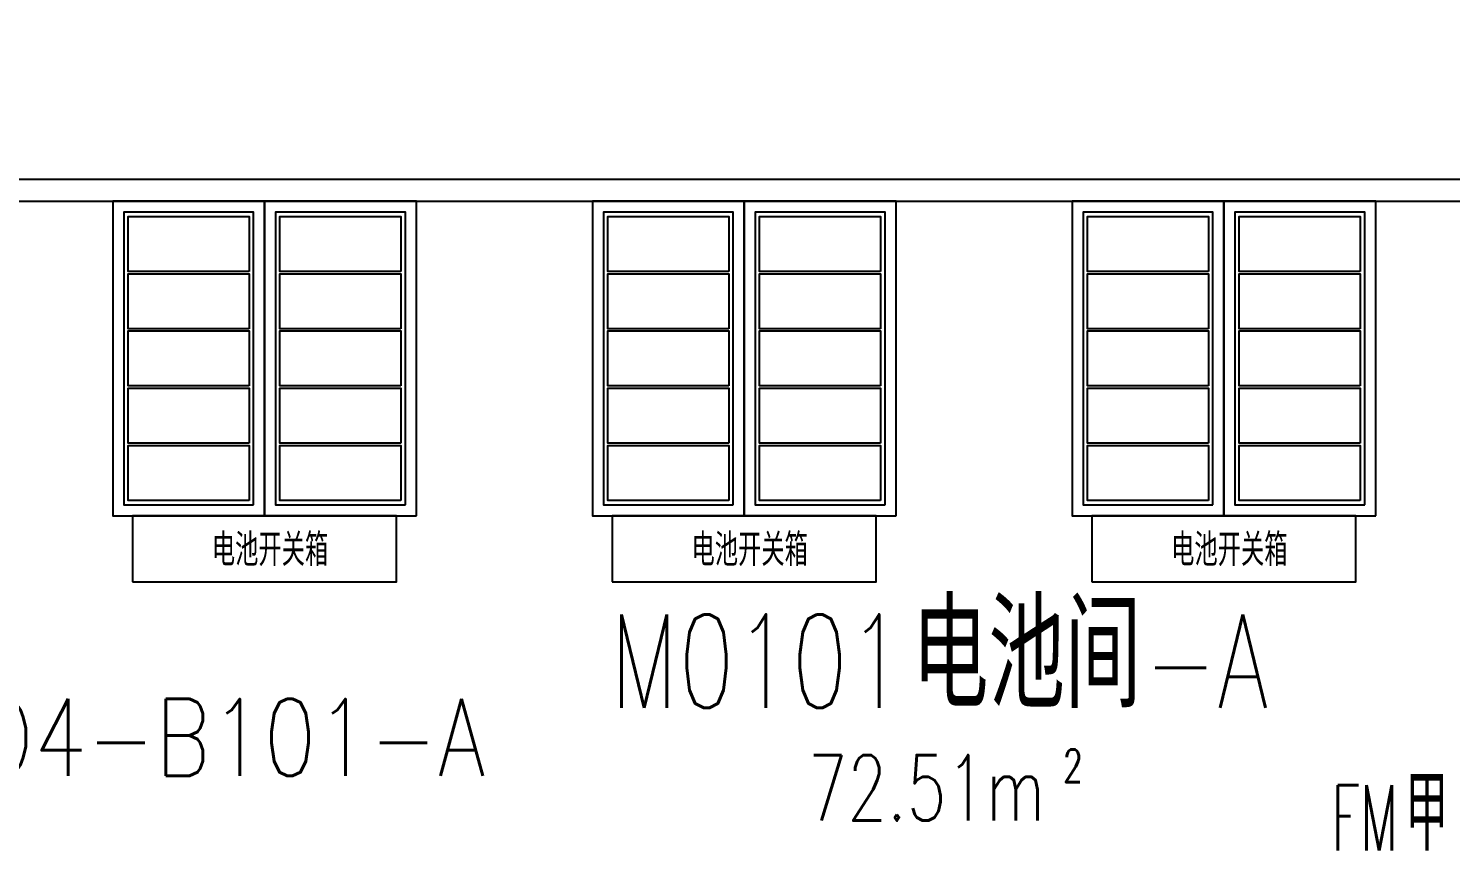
# Model space of a CAD drawing. Extents: x 758840 to 1108724, y -102573 to 143521.
# Drawn here: x 803045 to 809508, y 74438 to 78222 of the extents above; entities that cross this region are included whole.
import ezdxf
from ezdxf.xclip import XClip

# ---------------------------------------------------------------- set-up
doc = ezdxf.new("R2010")
doc.units = 0
doc.header["$LTSCALE"] = 1000
doc.header["$MEASUREMENT"] = 0
for name, color, linetype in [('01-房间正式编号', 1, 'Continuous'), ('02电气-设备', 255, 'Continuous'), ('DOOR_FIRE_TEXT', 7, 'Continuous'), ('DUCT-新风管立管', 7, 'Continuous'), ('SPACE', 7, 'Continuous'), ('WALL-MOVE', 6, 'Continuous'), ('钢盖板', 6, 'Continuous')]:
    doc.layers.add(name, color=color, linetype=linetype)
doc.styles.add('_TCH_SPACE', font='SIMPLEX', dxfattribs={"bigfont": 'GBCBIG'})
doc.styles.add('_TCH_WINDOW', font='SIMPLEX.shx', dxfattribs={"width": 0.8, "height": 3.5, "bigfont": 'GBCBIG.shx'})
doc.styles.get("Standard").update_dxf_attribs({"font": 'gbenor.shx', "bigfont": 'gbcbig.shx'})
doc.styles.add('平面图B$0$HZ', font='romans.shx', dxfattribs={"width": 0.8, "bigfont": 'gbcbig.shx'})

# ---------------------------------------------------------------- blocks, each defined once
blk = doc.blocks.new('*U172')
at = {"layer": 'DUCT-新风管立管', "color": 5, "ltscale": 5}
blk.add_lwpolyline([(-125, 275), (-125, -275), (125, -275), (125, 275)], close=True, dxfattribs=at)
blk = doc.blocks.new('*U173')
at = {"layer": '02电气-设备', "color": 0, "linetype": 'ByBlock', "lineweight": -2, "transparency": 16777216}
for p in [(0, 0), (260, 0), (520, 0), (780, 0), (1040, 0)]:
    blk.add_blockref('*U172', p, dxfattribs=at)
blk = doc.blocks.new('*U174')
at = {"layer": 'DUCT-新风管立管', "color": 5, "ltscale": 5}
blk.add_lwpolyline([(-125, 275), (-125, -275), (125, -275), (125, 275)], close=True, dxfattribs=at)
blk = doc.blocks.new('*U175')
at = {"layer": '02电气-设备', "color": 0, "linetype": 'ByBlock', "lineweight": -2, "transparency": 16777216}
for p in [(0, 0), (260, 0), (520, 0), (780, 0), (1040, 0)]:
    blk.add_blockref('*U174', p, dxfattribs=at)
blk = doc.blocks.new('*U176')
at = {"layer": 'DUCT-新风管立管', "color": 5, "ltscale": 5}
blk.add_lwpolyline([(-125, 275), (-125, -275), (125, -275), (125, 275)], close=True, dxfattribs=at)
blk = doc.blocks.new('*U177')
at = {"layer": '02电气-设备', "color": 0, "linetype": 'ByBlock', "lineweight": -2, "transparency": 16777216}
for p in [(0, 0), (260, 0), (520, 0), (780, 0), (1040, 0)]:
    blk.add_blockref('*U176', p, dxfattribs=at)
blk = doc.blocks.new('*U178')
at = {"layer": 'DUCT-新风管立管', "color": 5, "ltscale": 5}
blk.add_lwpolyline([(-125, 275), (-125, -275), (125, -275), (125, 275)], close=True, dxfattribs=at)
blk = doc.blocks.new('*U179')
at = {"layer": '02电气-设备', "color": 0, "linetype": 'ByBlock', "lineweight": -2, "transparency": 16777216}
for p in [(0, 0), (260, 0), (520, 0), (780, 0), (1040, 0)]:
    blk.add_blockref('*U178', p, dxfattribs=at)
blk = doc.blocks.new('*U180')
at = {"layer": 'DUCT-新风管立管', "color": 5, "ltscale": 5}
blk.add_lwpolyline([(-125, 275), (-125, -275), (125, -275), (125, 275)], close=True, dxfattribs=at)
blk = doc.blocks.new('*U181')
at = {"layer": '02电气-设备', "color": 0, "linetype": 'ByBlock', "lineweight": -2, "transparency": 16777216}
for p in [(0, 0), (260, 0), (520, 0), (780, 0), (1040, 0)]:
    blk.add_blockref('*U180', p, dxfattribs=at)
blk = doc.blocks.new('*U182')
at = {"layer": 'DUCT-新风管立管', "color": 5, "ltscale": 5}
blk.add_lwpolyline([(-125, 275), (-125, -275), (125, -275), (125, 275)], close=True, dxfattribs=at)
blk = doc.blocks.new('*U183')
at = {"layer": '02电气-设备', "color": 0, "linetype": 'ByBlock', "lineweight": -2, "transparency": 16777216}
for p in [(0, 0), (260, 0), (520, 0), (780, 0), (1040, 0)]:
    blk.add_blockref('*U182', p, dxfattribs=at)
blk = doc.blocks.new('A$C675A25EF')
at = {"layer": '钢盖板'}
h = blk.add_hatch(dxfattribs=at)
h.set_pattern_fill('ANSI31', color=8, scale=500)
h.set_pattern_definition([(45, (0, 0), (-561.266, 561.266), [])])
edge = h.paths.add_edge_path()
edge.add_line((17031.3, -23542), (-335.1, -23542))
edge.add_line((-335.1, -23542), (-335.1, -32435.9))
edge.add_line((-335.1, -32435.9), (364.9, -32435.9))
edge.add_line((364.9, -32435.9), (364.9, -24242))
edge.add_line((364.9, -24242), (17031.3, -24242))

msp = doc.modelspace()

# ---------------------------------------------------------------- linework, layer by layer
at = {"layer": '02电气-设备', "color": 3, "ltscale": 5}
for points in [[(804117.98, 76007.52), (804117.98, 77437.52), (803427.98, 77437.52), (803427.98, 76007.52)], [(804807.98, 76007.52), (804807.98, 77437.52), (804117.98, 77437.52), (804117.98, 76007.52)], [(806297.98, 76007.52), (806297.98, 77437.52), (805607.98, 77437.52), (805607.98, 76007.52)], [(806987.98, 76007.52), (806987.98, 77437.52), (806297.98, 77437.52), (806297.98, 76007.52)], [(808477.98, 76007.52), (808477.98, 77437.52), (807787.98, 77437.52), (807787.98, 76007.52)], [(809167.98, 76007.52), (809167.98, 77437.52), (808477.98, 77437.52), (808477.98, 76007.52)], [(804067.98, 76057.52), (804067.98, 77387.52), (803477.98, 77387.52), (803477.98, 76057.52)], [(804757.98, 76057.52), (804757.98, 77387.52), (804167.98, 77387.52), (804167.98, 76057.52)], [(806247.98, 76057.52), (806247.98, 77387.52), (805657.98, 77387.52), (805657.98, 76057.52)], [(806937.98, 76057.52), (806937.98, 77387.52), (806347.98, 77387.52), (806347.98, 76057.52)], [(808427.98, 76057.52), (808427.98, 77387.52), (807837.98, 77387.52), (807837.98, 76057.52)], [(809117.98, 76057.52), (809117.98, 77387.52), (808527.98, 77387.52), (808527.98, 76057.52)]]:
    msp.add_lwpolyline(points, close=True, dxfattribs=at)
at = {"layer": '02电气-设备', "color": 5, "ltscale": 5}
for points in [[(803517.98, 75707.52), (804717.98, 75707.52), (804717.98, 76007.52), (803517.98, 76007.52)], [(805697.98, 75707.52), (806897.98, 75707.52), (806897.98, 76007.52), (805697.98, 76007.52)], [(807877.98, 75707.52), (809077.98, 75707.52), (809077.98, 76007.52), (807877.98, 76007.52)]]:
    msp.add_lwpolyline(points, close=True, dxfattribs=at)
at = {"layer": 'WALL-MOVE', "color": 2}
for p, q in [((794337.98, 77537.52), (818263.02, 77537.52)), ((794412.98, 77437.52), (818188.02, 77437.52))]:
    msp.add_line(p, q, dxfattribs=at)

# ---------------------------------------------------------------- block references
at = {"layer": '02电气-设备', "color": 3, "xscale": -1, "rotation": 270}
for name, p in [('*U173', (803772.98, 76202.52)), ('*U175', (804462.98, 76202.52)), ('*U177', (805952.98, 76202.52)), ('*U179', (806642.98, 76202.52)), ('*U181', (808132.98, 76202.52)), ('*U183', (808822.98, 76202.52))]:
    msp.add_blockref(name, p, dxfattribs=at)
at = {"layer": '钢盖板', "color": 8}
ref = msp.add_blockref('A$C675A25EF', (789811.69, 45785.61), dxfattribs=dict(at, xscale=-1, rotation=180))
XClip(ref).set_block_clipping_path([(-928.670863559, -70942.9526504109), (122721.3291515426, 2298.0898296545)])

# ---------------------------------------------------------------- texts
at = {"layer": '01-房间正式编号', "color": 1, "style": '平面图B$0$HZ', "width": 0.8}
msp.add_text('BD4-B101-A', height=350, dxfattribs=at).set_placement((802565.34, 74826.23))
at = {"layer": '02电气-设备', "color": 3, "ltscale": 5}
for p in [(803878.26, 75779.88), (806058.26, 75779.88), (808238.26, 75779.88)]:
    msp.add_text('电池开关箱', height=147, dxfattribs=at).set_placement(p)
at = {"layer": 'DOOR_FIRE_TEXT', "style": '_TCH_WINDOW'}
for s, height, width, p in [('FM', 297.5, 0.564706, (808967.18, 74487.5)), ('甲', 337.59, 0.8, (809303.18, 74487.5))]:
    msp.add_text(s, height=height, dxfattribs=dict(at, width=width)).set_placement(p)
at = {"layer": 'SPACE', "color": 5, "style": '_TCH_SPACE'}
msp.add_text('电池间', height=482.27, dxfattribs=at).set_placement((807060.95, 75135.25))
at = {"layer": 'SPACE', "color": 5, "style": '_TCH_SPACE', "width": 0.705882}
for s, height, p in [('M0101', 425, (805689.52, 75135.25)), ('-A', 425, (808114.14, 75135.25)), ('72.51m', 297.5, (806586.83, 74623.38)), ('2', 148.75, (807746.83, 74798.38))]:
    msp.add_text(s, height=height, dxfattribs=at).set_placement(p)

doc.saveas('drawing.dxf')
